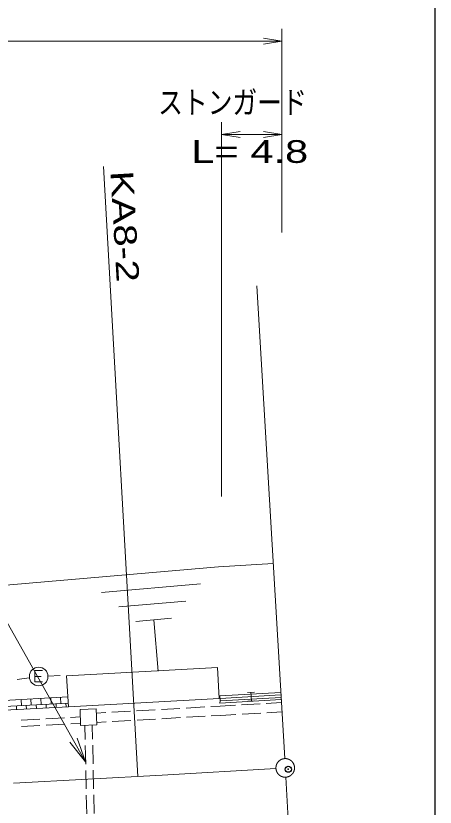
# Model space of a CAD drawing. Units: millimetres, scale not verified. Extents: x 40000 to 680000, y 20000 to 380000.
# Drawn here: x 545174 to 579000, y 275428 to 339215 of the extents above; entities that cross this region are included whole.
import ezdxf
from ezdxf.enums import TextEntityAlignment as Align

# ---------------------------------------------------------------- set-up
doc = ezdxf.new("R2010")
doc.units = ezdxf.units.MM
doc.header["$LTSCALE"] = 1000
doc.header["$PDMODE"] = 32
doc.header["$PDSIZE"] = 500
doc.linetypes.add('CHAIN', pattern=[18.5, 12, -1.5, 3.5, -1.5])
for name, color, linetype, lineweight in [('M-BMK', 2, 'CHAIN', 13), ('M-BMK-OTRS', 5, 'Continuous', 13), ('M-STR-HTXT', 7, 'Continuous', 13), ('M-STR-STRC', 7, 'Continuous', 13), ('M-TTL-BAND', 7, 'Continuous', 25), ('M-WORK', 1, 'Continuous', 13)]:
    doc.layers.add(name, color=color, linetype=linetype, lineweight=lineweight)
doc.layers.add('M-OTRS', color=6, linetype='Continuous')
doc.styles.add('ＭＳ Ｐゴシック', font='')
doc.styles.get('ＭＳ Ｐゴシック').set_extended_font_data('MS PGothic')

# ---------------------------------------------------------------- blocks, each defined once
blk = doc.blocks.new('open_arrow')
at = {"color": 0, "linetype": 'Continuous', "lineweight": -2}
blk.add_lwpolyline([(7.5, 1.25), (0, 0), (7.5, -1.25)], dxfattribs=at)

msp = doc.modelspace()

# ---------------------------------------------------------------- linework, layer by layer
at = {"layer": 'M-BMK'}
msp.add_lwpolyline([(566156, 278549), (556973, 278009), (538784, 277030), (518675, 276012), (510405, 275748), (501574, 275726), (484378, 275872), (478379, 276120), (472182, 276388), (467743, 276640)], dxfattribs=at)
msp.add_circle((566905, 278593), 750, dxfattribs=at)
at = {"layer": 'M-BMK-OTRS'}
for p, q in [((566861, 279342), (564618, 317456)), ((569355, 236942), (566949, 277845))]:
    msp.add_line(p, q, dxfattribs=at)
at = {"layer": 'M-OTRS'}
msp.add_point((567147, 278486), dxfattribs=at)
at = {"layer": 'M-STR-HTXT'}
for p, q in [((566639, 321748), (566639, 338169)), ((257149, 337169), (566639, 337169)), ((561757, 330651), (561757, 300476)), ((561757, 329651), (566639, 329651)), ((555005, 277903), (552247, 327068))]:
    msp.add_line(p, q, dxfattribs=at)
msp.add_lwpolyline([(550806, 279075), (539678, 298790), (509014, 298790)], dxfattribs=at)
at = {"layer": 'M-STR-STRC'}
for p, q in [((566547, 284679), (561642, 284390)), ((563857, 284677), (564416, 284710)), ((564137, 284693), (564178, 283994)), ((561641, 283810), (566581, 284097)), ((561665, 283991), (561641, 283810)), ((561642, 284390), (561665, 283991)), ((561653, 284196), (566558, 284485)), ((566570, 284279), (561665, 283991)), ((564457, 284011), (563898, 283978))]:
    msp.add_line(p, q, dxfattribs=at)
at = {"layer": 'M-TTL-BAND'}
msp.add_line((579000, 20000), (579000, 370000), dxfattribs=at)
at = {"layer": 'M-WORK'}
for p, q in [((536486, 292650), (561511, 294799)), ((561511, 294799), (565935, 295079)), ((552093, 292735), (560064, 293419)), ((558898, 292035), (553478, 291569)), ((554863, 290403), (557732, 290650)), ((556297, 290527), (556653, 286382)), ((546715, 286439), (546715, 285539)), ((547315, 286439), (546715, 286439)), ((549274, 286008), (561450, 286673)), ((561450, 286673), (561586, 284177)), ((546262, 285856), (545270, 285729)), ((546715, 285959), (547225, 285959)), ((547756, 285999), (548755, 286050)), ((549410, 283512), (549274, 286008)), ((546715, 285539), (547315, 285539)), ((549367, 284311), (526023, 283059)), ((545595, 284109), (545622, 283609)), ((546394, 284151), (546421, 283652)), ((547193, 284194), (547219, 283695)), ((547991, 284237), (548018, 283738)), ((548790, 284280), (548817, 283781)), ((561586, 284177), (549410, 283512)), ((565380, 283791), (566595, 283861)), ((549394, 283812), (526050, 282560)), ((549410, 283512), (526066, 282260)), ((545222, 283588), (545238, 283288)), ((546021, 283631), (546037, 283331)), ((546820, 283674), (546836, 283374)), ((547619, 283716), (547635, 283417)), ((548418, 283759), (548434, 283460)), ((549217, 283802), (549233, 283503)), ((550355, 283307), (551649, 283356)), ((550404, 282015), (550355, 283307)), ((551649, 283356), (551698, 282063)), ((554918, 283194), (556416, 283279)), ((556915, 283308), (558413, 283393)), ((558912, 283421), (560410, 283506)), ((560909, 283535), (561669, 283578)), ((561669, 283578), (562884, 283648)), ((563383, 283676), (564881, 283762)), ((549096, 282630), (547599, 282548)), ((550378, 282700), (549596, 282657)), ((551662, 283009), (552422, 283052)), ((552922, 283081), (554419, 283166)), ((558448, 282644), (556951, 282559)), ((560445, 282757), (558947, 282672)), ((561712, 282829), (560944, 282785)), ((562927, 282899), (561712, 282829)), ((564924, 283014), (563426, 282928)), ((566639, 283112), (565423, 283042)), ((547099, 282520), (545602, 282438)), ((545624, 281938), (547122, 282021)), ((547621, 282048), (549119, 282130)), ((549618, 282158), (550397, 282201)), ((551698, 282063), (550404, 282015)), ((550769, 280892), (550746, 282027)), ((551368, 280914), (551345, 282050)), ((552458, 282303), (551690, 282260)), ((554455, 282417), (552957, 282332)), ((556451, 282530), (554954, 282445)), ((550809, 278893), (550779, 280392)), ((551409, 278915), (551379, 280414)), ((550850, 276893), (550820, 278393)), ((551450, 276915), (551419, 278415)), ((550891, 274894), (550860, 276393)), ((551491, 274915), (551460, 276415))]:
    msp.add_line(p, q, dxfattribs=at)
msp.add_circle((547015, 285959), 750, dxfattribs=at)

# ---------------------------------------------------------------- block references
at = {"layer": 'M-STR-HTXT'}
for p, xscale, yscale, rotation in [((566639, 337169), 200, 200, 180), ((566639, 329651), 200, 200, 180), ((550806, 279075), 267, 267, 119.4)]:
    msp.add_blockref('open_arrow', p, dxfattribs=dict(at, xscale=xscale, yscale=yscale, rotation=rotation))
at = {"layer": 'M-STR-HTXT', "xscale": 200, "yscale": 200}
msp.add_blockref('open_arrow', (561757, 329651), dxfattribs=at)

# ---------------------------------------------------------------- texts
at = {"layer": 'M-STR-HTXT', "style": 'ＭＳ Ｐゴシック', "width": 0.8}
msp.add_text('ストンガード', height=1833, dxfattribs=at).set_placement((556647, 330773), align=Align.BOTTOM_LEFT)
at = {"layer": 'M-STR-HTXT', "style": 'ＭＳ Ｐゴシック', "width": 1.4}
msp.add_text('L= 4.8', height=1833, dxfattribs=at).set_placement((564041, 326810), align=Align.BOTTOM_CENTER)
at = {"layer": 'M-STR-HTXT', "style": 'ＭＳ Ｐゴシック', "width": 1.35}
msp.add_text('KA8-2', height=1833, rotation=273.318, dxfattribs=at).set_placement((552246, 326650), align=Align.BOTTOM_LEFT)

doc.saveas('drawing.dxf')
